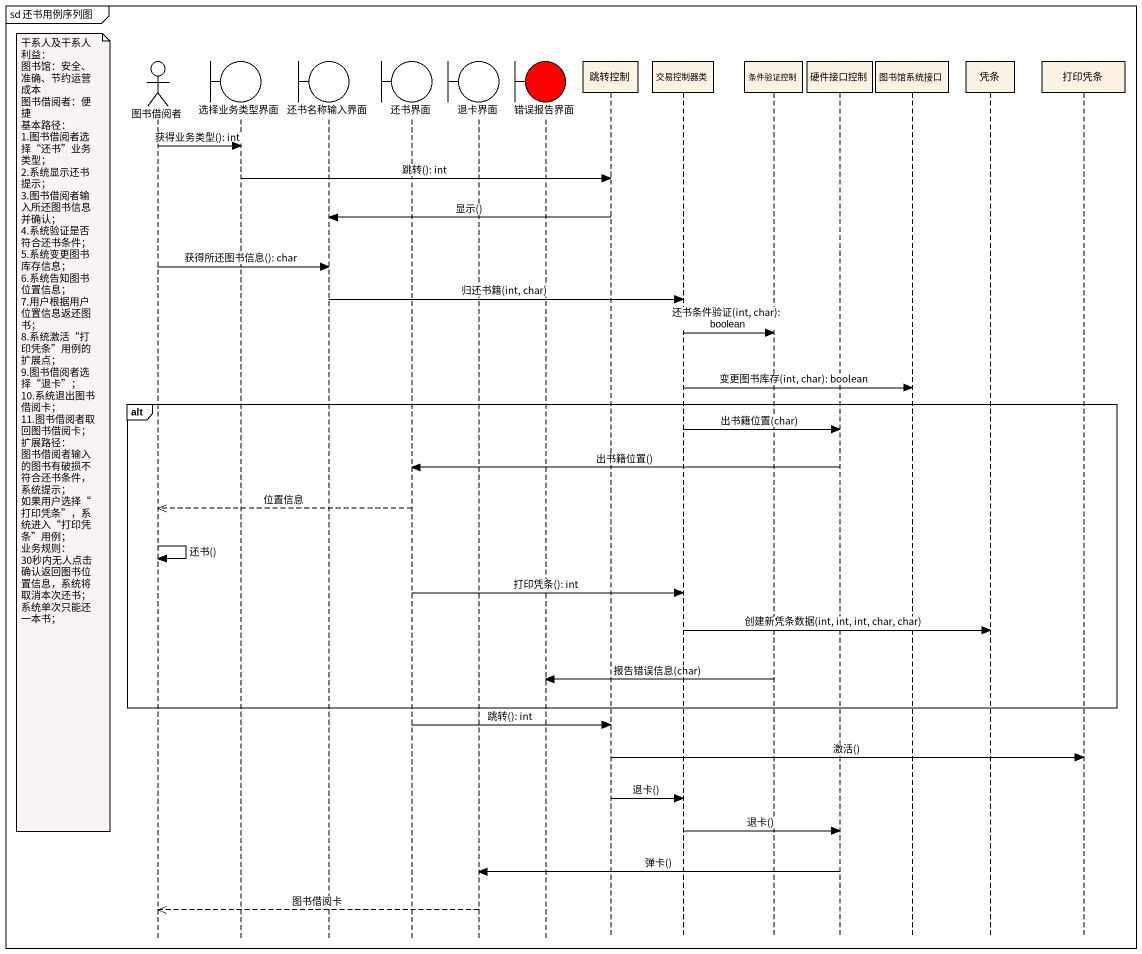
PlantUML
@startuml
mainframe sd 还书用例序列图
hide footbox
actor 图书借阅者
boundary 选择业务类型界面
boundary 还书名称输入界面
boundary 还书界面
boundary 退卡界面
boundary 错误报告界面 #FF0000
participant 跳转控制
participant 交易控制器类
participant 条件验证控制
participant 硬件接口控制
participant 图书馆系统接口
participant 凭条
participant 打印凭条

图书借阅者 -> 选择业务类型界面 : 获得业务类型(): int
选择业务类型界面 -> 跳转控制 : 跳转(): int
跳转控制 -> 还书名称输入界面 : 显示()
图书借阅者 -> 还书名称输入界面 : 获得所还图书信息(): char
还书名称输入界面 -> 交易控制器类 : 归还书籍(int, char)
交易控制器类 -> 条件验证控制 : 还书条件验证(int, char): boolean
交易控制器类 -> 图书馆系统接口 : 变更图书库存(int, char): boolean
alt
  交易控制器类 -> 硬件接口控制 : 出书籍位置(char)
  note left of 图书借阅者
    干系人及干系人利益：
    图书馆：安全、准确、节约运营成本
    图书借阅者：便捷
    基本路径：
    1.图书借阅者选择“还书”业务类型；
    2.系统显示还书提示；
    3.图书借阅者输入所还图书信息并确认；
    4.系统验证是否符合还书条件；
    5.系统变更图书库存信息；
    6.系统告知图书位置信息；
    7.用户根据用户位置信息返还图书；
    8.系统激活“打印凭条”用例的扩展点；
    9.图书借阅者选择“退卡”；
    10.系统退出图书借阅卡；
    11.图书借阅者取回图书借阅卡；
    扩展路径：
    图书借阅者输入的图书有破损不符合还书条件，系统提示；
    如果用户选择“打印凭条”，系统进入“打印凭条”用例；
    业务规则：
    30秒内无人点击确认返回图书位置信息，系统将取消本次还书；
    系统单次只能还一本书；
  end note
  硬件接口控制 -> 还书界面 : 出书籍位置()
  还书界面 -->> 图书借阅者 : 位置信息
  图书借阅者 -> 图书借阅者 : 还书()
  还书界面 -> 交易控制器类 : 打印凭条(): int
  交易控制器类 -> 凭条 : 创建新凭条数据(int, int, int, char, char)
  条件验证控制 -> 错误报告界面 : 报告错误信息(char)
end
还书界面 -> 跳转控制 : 跳转(): int
跳转控制 -> 打印凭条 : 激活()
跳转控制 -> 交易控制器类 : 退卡()
交易控制器类 -> 硬件接口控制 : 退卡()
硬件接口控制 -> 退卡界面 : 弹卡()
退卡界面 -->> 图书借阅者 : 图书借阅卡
@enduml
